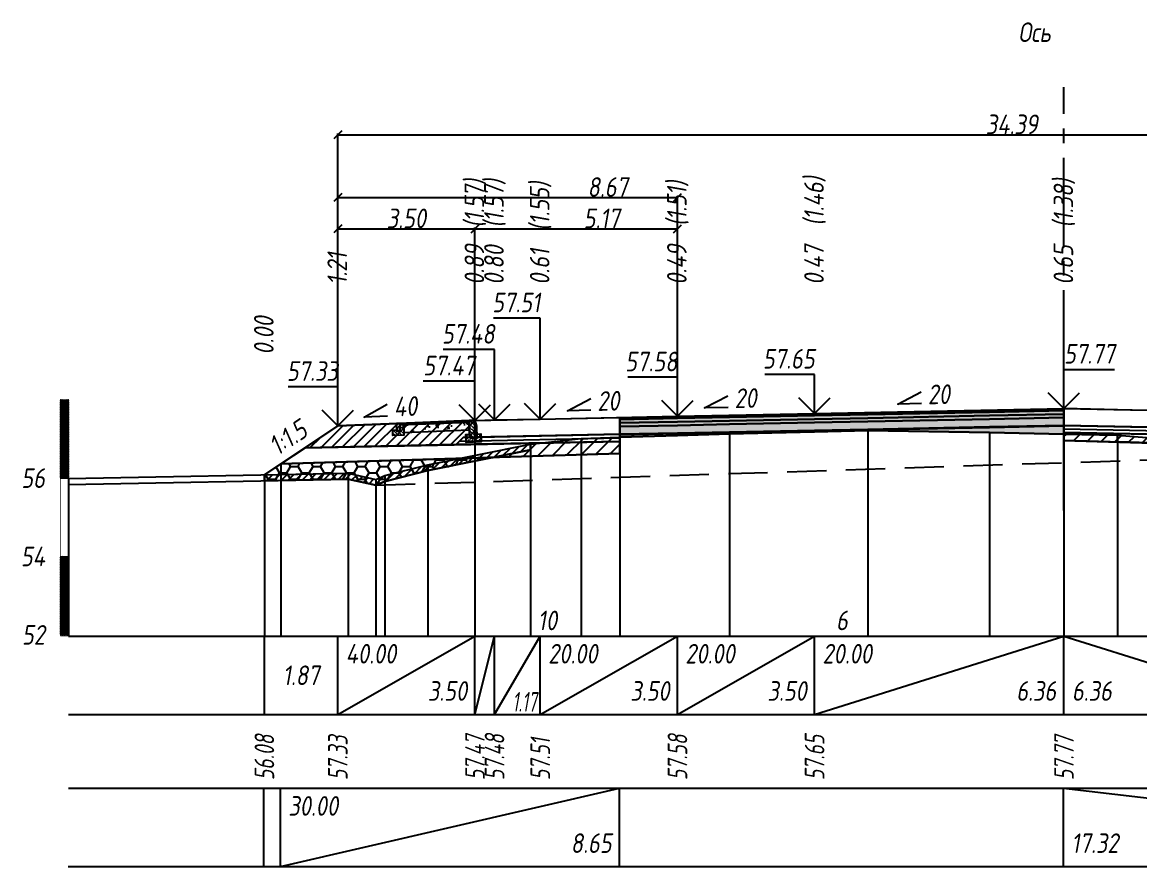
# Model space of a CAD drawing. Extents: x -717 to 1451, y -133302 to 233.
# Drawn here: x -315.7 to -173.2, y -73050 to -72942.2 of the extents above; entities that cross this region are included whole.
import ezdxf
from ezdxf.enums import TextEntityAlignment as Align

# ---------------------------------------------------------------- set-up
doc = ezdxf.new("R2010")
doc.units = 0
doc.linetypes.add('осевая2', pattern=[1.125, 0.75, -0.125, 0.125, -0.125])
doc.linetypes.add('штриховая', pattern=[0.75, 0.5, -0.25])
for name, color, linetype in [('Интерполированный поперечник', 2, 'Continuous'), ('КОД_399', 252, 'Continuous'), ('Код_514', 1, 'Continuous'), ('Код_516', 1, 'Continuous'), ('Контур_0', 7, 'Continuous'), ('Контур_2521', 7, 'Continuous'), ('Контур_2564', 7, 'Continuous'), ('Контур_2660', 7, 'Continuous'), ('Контур_2665', 7, 'Continuous'), ('Контур_400', 7, 'Continuous'), ('Контур_508', 7, 'Continuous'), ('Контур_512', 7, 'Continuous'), ('Контур_513', 7, 'Continuous'), ('Красный поперечник', 1, 'Continuous'), ('Линейка абсолютных высот', 7, 'Continuous'), ('Объём_2501', 7, 'Continuous'), ('Объём_2564', 7, 'Continuous'), ('Объём_2650', 7, 'Continuous'), ('Объём_2660', 7, 'Continuous'), ('Объём_2661', 7, 'Continuous'), ('Объём_2665', 7, 'Continuous'), ('Объём_2666', 7, 'Continuous'), ('Объём_2753', 7, 'Continuous'), ('Ось', 1, 'осевая2'), ('Откосы', 7, 'Continuous'), ('Отметки покрытия', 7, 'Continuous'), ('Рабочие отметки', 7, 'Continuous'), ('Рабочие отметки доп.', 7, 'Continuous'), ('Слои выравнивания', 7, 'Continuous'), ('Таблица', 7, 'Continuous'), ('Уклоны проезжей части', 7, 'Continuous'), ('Черный поперечник', 3, 'Continuous')]:
    doc.layers.add(name, color=color, linetype=linetype)
for name, color, linetype, true_color in [('Контур_2540', 2, 'Continuous', 0xffff00), ('Контур_2560', 2, 'Continuous', 0xffff00), ('Контур_2561', 7, 'Continuous', 0xff8040), ('Контур_2562', 3, 'Continuous', 0x00ff00), ('Контур_2563', 7, 'Continuous', 0xff8000), ('Контур_2570', 7, 'Continuous', 0x80ff00), ('Контур_2725', 7, 'Continuous', 0x323232), ('Контур_2736', 4, 'Continuous', 0x00ffff), ('Контур_2760', 7, 'Continuous', 0x323232), ('Контур_2761', 7, 'Continuous', 0x323232), ('Контур_2762', 7, 'Continuous', 0x323232), ('Контур_2763', 7, 'Continuous', 0x323232), ('Контур_2764', 7, 'Continuous', 0x323232), ('Контур_2765', 7, 'Continuous', 0x323232), ('Контур_402', 7, 'Continuous', 0xff6464), ('Контур_703', 4, 'Continuous', 0x00ffff), ('Объём_2500', 7, 'Continuous', 0xc0c0c0), ('Объём_2520', 7, 'Continuous', 0x80ffff), ('Объём_2540', 2, 'Continuous', 0xffff00), ('Объём_2560', 2, 'Continuous', 0xffff00), ('Объём_2561', 7, 'Continuous', 0xff8040), ('Объём_2562', 3, 'Continuous', 0x00ff00), ('Объём_2563', 7, 'Continuous', 0xff8000), ('Объём_2570', 7, 'Continuous', 0x80ff00), ('Объём_2600', 7, 'Continuous', 0x808000), ('Объём_2746', 2, 'Continuous', 0xffff00)]:
    doc.layers.add(name, color=color, linetype=linetype, true_color=true_color)
doc.styles.get("Standard").update_dxf_attribs({"font": 'txt', "height": 2.5})
doc.styles.add('М', font='romand.shx', dxfattribs={"width": 0.8, "oblique": 10, "height": 2.5})
doc.dimstyles.get("Standard").update_dxf_attribs({"dimtxt": 0.18, "dimasz": 0.18, "dimexe": 0.18, "dimexo": 0.0625, "dimgap": 0.09, "dimtad": 0, "dimtih": 1, "dimtoh": 1, "dimdec": 4, "dimzin": 0, "dimdsep": 46, "dimtxsty": 'Standard', "dimcen": 0.09, "dimadec": 0, "dimazin": 0, "dimtfac": 1, "dimtdec": 4, "dimtofl": 0, "dimtmove": 0, "dimatfit": 3, "dimfxl": 1, "dimtolj": 1, "dimtzin": 0, "dimarcsym": 0})
pattern_1 = [(45.00000125, (-389.83637, -2490.73552), (-0.026516505928, 0.026516504769), []), (135.00000034, (-389.83637, -2490.73552), (-0.02651650519, -0.026516505506), [])]
pattern_2 = [(45, (-392.9317, 5.4561), (-0.898025612, 0.898025612), [])]

# ---------------------------------------------------------------- blocks, each defined once
blk = doc.blocks.new('_Oblique')
at = {"color": 0, "linetype": 'ByBlock', "lineweight": -2}
blk.add_line((-0.5, -0.5), (0.5, 0.5), dxfattribs=at)
blk = doc.blocks.new('*D3031')
at = {"color": 0, "lineweight": -2, "transparency": 16777216}
for p, q in [((-275.47, -72993.72), (-275.47, -72968.4)), ((-275.47, -72968.58), (-257.97, -72968.58)), ((-257.97, -72993.02), (-257.97, -72968.4))]:
    blk.add_line(p, q, dxfattribs=at)
at = {"layer": 'Defpoints', "color": 0, "transparency": 16777216}
for p in [(-257.97, -72968.58), (-257.97, -72993.08), (-275.47, -72993.78)]:
    blk.add_point(p, dxfattribs=at)
at = {"color": 0, "lineweight": -2, "transparency": 16777216, "rotation": 180}
blk.add_blockref('_Oblique', (-275.47, -72968.58), dxfattribs=at)
at = {"color": 0, "lineweight": -2, "transparency": 16777216}
blk.add_blockref('_Oblique', (-257.97, -72968.58), dxfattribs=at)
at = {"color": 0, "transparency": 16777216, "insert": (-266.72, -72967.24), "char_height": 2.5, "width": 0.75, "attachment_point": 5, "style": 'М'}
blk.add_mtext('\\A1;3.50', dxfattribs=at)
blk = doc.blocks.new('*D3033')
at = {"color": 0, "lineweight": -2, "transparency": 16777216}
for p, q in [((-257.97, -72993.02), (-257.97, -72968.4)), ((-257.97, -72968.58), (-232.13, -72968.58)), ((-232.13, -72992.5), (-232.13, -72968.4))]:
    blk.add_line(p, q, dxfattribs=at)
at = {"layer": 'Defpoints', "color": 0, "transparency": 16777216}
for p in [(-232.13, -72968.58), (-257.97, -72993.08), (-232.13, -72992.56)]:
    blk.add_point(p, dxfattribs=at)
at = {"color": 0, "lineweight": -2, "transparency": 16777216, "rotation": 180}
blk.add_blockref('_Oblique', (-257.97, -72968.58), dxfattribs=at)
at = {"color": 0, "lineweight": -2, "transparency": 16777216}
blk.add_blockref('_Oblique', (-232.13, -72968.58), dxfattribs=at)
at = {"color": 0, "transparency": 16777216, "insert": (-241.8, -72967.24), "char_height": 2.5, "width": 0.72, "attachment_point": 5, "style": 'М'}
blk.add_mtext('\\A1;5.17', dxfattribs=at)
blk = doc.blocks.new('*D3036')
at = {"color": 0, "lineweight": -2, "transparency": 16777216}
for p, q in [((-275.47, -72993.72), (-275.47, -72964.4)), ((-275.47, -72964.58), (-232.13, -72964.58)), ((-232.13, -72992.5), (-232.13, -72964.4))]:
    blk.add_line(p, q, dxfattribs=at)
at = {"layer": 'Defpoints', "color": 0, "transparency": 16777216}
for p in [(-232.13, -72964.58), (-232.13, -72992.56), (-275.47, -72993.78)]:
    blk.add_point(p, dxfattribs=at)
at = {"color": 0, "lineweight": -2, "transparency": 16777216, "rotation": 180}
blk.add_blockref('_Oblique', (-275.47, -72964.58), dxfattribs=at)
at = {"color": 0, "lineweight": -2, "transparency": 16777216}
blk.add_blockref('_Oblique', (-232.13, -72964.58), dxfattribs=at)
at = {"color": 0, "transparency": 16777216, "insert": (-241.03, -72963.24), "char_height": 2.5, "width": 0.78, "attachment_point": 5, "style": 'М'}
blk.add_mtext('\\A1;8.67', dxfattribs=at)
blk = doc.blocks.new('*D3037')
at = {"color": 0, "lineweight": -2, "transparency": 16777216}
for p, q in [((-275.47, -72993.72), (-275.47, -72956.4)), ((-275.47, -72956.58), (-103.5, -72956.58)), ((-103.5, -72993.3), (-103.5, -72956.4))]:
    blk.add_line(p, q, dxfattribs=at)
at = {"layer": 'Defpoints', "color": 0, "transparency": 16777216}
for p in [(-103.5, -72956.58), (-275.47, -72993.78), (-103.5, -72993.36)]:
    blk.add_point(p, dxfattribs=at)
at = {"color": 0, "lineweight": -2, "transparency": 16777216, "rotation": 180}
blk.add_blockref('_Oblique', (-275.47, -72956.58), dxfattribs=at)
at = {"color": 0, "lineweight": -2, "transparency": 16777216}
blk.add_blockref('_Oblique', (-103.5, -72956.58), dxfattribs=at)
at = {"color": 0, "transparency": 16777216, "insert": (-189.48, -72955.24), "char_height": 2.5, "width": 0.96, "attachment_point": 5, "style": 'М'}
blk.add_mtext('\\A1;34.39', dxfattribs=at)
blk = doc.blocks.new('Тротуар1')
at = {"linetype": 'Continuous', "lineweight": 13}
h = blk.add_hatch(dxfattribs=at)
h.set_pattern_fill('ANSI35', scale=5, angle=90)
h.set_pattern_definition([(135, (-1541.6927, -4801.9416), (-0.88388348, -0.88388348), []), (135, (-1541.6927, -4801.0577), (-0.88388348, -0.88388348), [1.5625, -0.3125, 0, -0.3125])])
h.paths.add_polyline_path([(-16.72, -1.24), (-17.72, -1.24), (-17.72, -2.24), (-18.52, -2.24), (-18.52, -1.85), (-19.52, -1.89), (-19.52, -3.24), (-16.72, -3.24)])
h = blk.add_hatch(dxfattribs=at)
h.set_pattern_fill('ANSI35', scale=5)
h.set_pattern_definition([(45, (-1541.6927, -4800.4416), (-0.88388348, 0.88388348), []), (45, (-1540.8088, -4800.4416), (-0.88388348, 0.88388348), [1.5625, -0.3125, 0, -0.3125])])
h.paths.add_polyline_path([(-17.72, -0.24), (-18.52, -0.24), (-18.52, -2.24), (-17.72, -2.24)])
at = {"linetype": 'Continuous'}
h = blk.add_hatch(dxfattribs=at)
h.set_pattern_fill('ANSI31', color=256, scale=15, angle=45, style=0)
h.set_pattern_definition([(90, (-1932.1888, -4954.235), (-1.875, 3e-16), [])])
h.paths.add_polyline_path([(0, 0), (-17.72, -0.24), (-17.71, -0.63), (-11.04, -0.58), (0, -0.4)])
at = {"layer": 'КОД_399'}
h = blk.add_hatch(dxfattribs=at)
h.set_pattern_fill('AR-CONC', scale=0.7, angle=45, style=0)
h.set_pattern_definition([(95, (-1932.189, -4954.235), (3.860864, 3.2396496), [0.525, -5.775]), (40, (-1932.189, -4954.235), (-4.409945, 3.036377), [0.42, -4.62]), (145.45144, (-1931.867, -4953.965), (-0.549081, 6.2760265), [0.4461813, -4.907995]), (91.1842, (-1933.179, -4953.245), (6.101854, 4.4632964), [0.7875, -8.6625]), (141.63564, (-1932.67, -4952.873), (-0.1953, 9.447982), [0.669272, -7.361996]), (36.18416, (-1933.179, -4953.245), (-0.1953, 9.447982), [0.63, -6.93]), (66, (-1932.4363, -4952.9975), (4.947401, 0.9616773), [0.525, -5.775]), (11, (-1932.4363, -4952.9975), (-2.38496, 4.793659), [0.42, -4.62]), (116.45144, (-1932.024, -4952.9174), (2.562441, 5.7553363), [0.4461813, -4.907995]), (82.5, (-1932.1888, -4954.235), (-1.5875523, 1.7079287), [0, -4.564, 0, -4.69, 0, -4.6375]), (52.5, (-1932.1888, -4954.235), (-0.6501106, 3.2543661), [0, -2.674, 0, -4.459, 0, -1.7675]), (12.5, (-1933.2926, -4955.3388), (2.7539272, 2.5306453), [0, -1.75, 0, -5.46, 0, -7.245]), (2.5, (-1933.7876, -4955.8337), (2.3911299, 3.3821186), [0, -2.275, 0, -3.626, 0, -5.145])])
h.paths.add_polyline_path([(0, -0.4), (-17.71, -0.63), (-17.72, -1.24), (-16.71, -1.24), (-16.72, -2.62), (-0.07, -2.41)])
at = {"linetype": 'Continuous'}
blk.add_lwpolyline([(-17.72, -1.24), (-16.72, -1.24), (-16.72, -3.24), (-19.52, -3.24), (-19.52, -1.89), (-18.52, -1.85)], dxfattribs=at)
at = {"color": 7, "lineweight": 30}
for points in [[(-18.52, -0.24), (-18.52, -2.24), (-17.72, -2.24), (-17.72, -0.24), (-18.52, -0.24)], [(-8.6, -0.53), (0, -0.4)]]:
    blk.add_lwpolyline(points, dxfattribs=at)
for points in [[(0, 0), (-17.72, -0.24), (-17.72, -0.63), (0, -0.4)], [(0, -0.4), (-17.71, -0.63), (-17.72, -1.24), (-16.71, -1.24), (-16.72, -2.62), (-0.07, -2.39)]]:
    blk.add_lwpolyline(points, close=True)
blk = doc.blocks.new('БР100.30.18')
at = {"linetype": 'Continuous', "lineweight": 13}
h = blk.add_hatch(dxfattribs=at)
h.set_pattern_fill('ANSI35', scale=5)
h.set_pattern_definition([(45, (-1504.996, -4799.2297), (-0.88388348, 0.88388348), []), (45, (-1504.1121, -4799.2297), (-0.88388348, 0.88388348), [1.5625, -0.3125, 0, -0.3125])])
h.paths.add_polyline_path([(0.3, 3.47), (1.8, 3.47), (1.8, -1.03), (0, -1.03), (0, 1.97)])
h = blk.add_hatch(dxfattribs=at)
h.set_pattern_fill('ANSI35', scale=5, angle=90)
h.set_pattern_definition([(135, (-1504.996, -4800.7297), (-0.88388348, -0.88388348), []), (135, (-1504.996, -4799.8458), (-0.88388348, -0.88388348), [1.5625, -0.3125, 0, -0.3125])])
h.paths.add_polyline_path([(-1, -0.03), (0, -0.03), (0, -1.03), (1.8, -1.03), (1.8, -0.03), (2.8, -0.03), (2.8, -2.03), (-1, -2.03)])
at = {"color": 7, "lineweight": 30}
blk.add_lwpolyline([(1.8, -1.03), (0, -1.03), (0, 1.97), (0.3, 3.47), (1.8, 3.47)], close=True, dxfattribs=at)
at = {"linetype": 'Continuous'}
blk.add_lwpolyline([(0, -0.03), (-1, -0.03), (-1, -2.03), (2.8, -2.03), (2.8, -0.03), (1.8, -0.03)], dxfattribs=at)

msp = doc.modelspace()

# ---------------------------------------------------------------- hatches: boundary and pattern name
at = {"layer": 'Линейка абсолютных высот'}
h = msp.add_hatch(dxfattribs=at)
h.set_pattern_fill('ANSI37', scale=0.3, style=0)
h.set_pattern_definition(pattern_1)
h.paths.add_polyline_path([(-309.836, -73000.387), (-309.836, -72990.387), (-310.836, -72990.387), (-310.836, -73000.387)])
h = msp.add_hatch(dxfattribs=at)
h.set_pattern_fill('ANSI37', scale=0.3, style=0)
h.set_pattern_definition(pattern_1)
h.paths.add_polyline_path([(-309.836, -73020.387), (-309.836, -73010.387), (-310.836, -73010.387), (-310.836, -73020.387)])
at = {"layer": 'Объём_2563'}
h = msp.add_hatch(dxfattribs=at)
h.set_pattern_fill('ANSI31', color=256, scale=0.3)
h.set_pattern_definition([(45, (-392.9317, 5.4561), (-0.673519209, 0.673519209), [])])
h.paths.add_polyline_path([(-259.468, -72995.198), (-260.386, -72996.116), (-279.643, -72996.501), (-275.468, -72993.718), (-257.968, -72993.018), (-257.968, -72995.168)])
at = {"layer": 'Объём_2570'}
h = msp.add_hatch(dxfattribs=at)
h.set_pattern_fill('ANSI31', color=256, scale=0.2)
h.set_pattern_definition([(45, (-392.9317, 5.45614), (-0.449012806, 0.449012806), [])])
h.paths.add_polyline_path([(-250.893, -72996.796), (-263.993, -72999.424), (-269.468, -73000.81), (-270.606, -73001.294), (-274.154, -73000.509), (-284.836, -73000.714), (-284.836, -72999.964), (-274.154, -72999.759), (-270.606, -73000.544), (-269.468, -73000.06), (-263.993, -72998.674), (-250.893, -72996.046)])
at = {"layer": 'Объём_2600'}
h = msp.add_hatch(dxfattribs=at)
h.set_pattern_fill('ANSI31', color=6, scale=0.4)
h.set_pattern_definition(pattern_2)
h.paths.add_polyline_path([(-160.691, -72996.229), (-182.818, -72995.565), (-182.818, -72994.757), (-176.01, -72994.889), (-166.979, -72995.626), (-160.691, -72996.098)])
h = msp.add_hatch(dxfattribs=at)
h.set_pattern_fill('ANSI31', color=6, scale=0.4)
h.set_pattern_definition(pattern_2)
h.paths.add_polyline_path([(-244.434, -72995.325), (-239.483, -72995.162), (-239.483, -72997.265), (-255.647, -72997.75), (-250.893, -72996.796), (-250.893, -72996.046)])
h = msp.add_hatch(dxfattribs=at)
h.set_pattern_fill('HONEY', color=5, scale=0.3)
h.set_pattern_definition([(0, (-392.9317, 5.4561), (1.42875, 0.8248891935), [0.9525, -1.905]), (120, (-392.9317, 5.4561), (-1.428749997, 0.824889199), [0.9525, -1.905]), (60, (-392.9317, 5.4561), (3e-09, 1.649778392), [-1.905, 0.9525])])
h.paths.add_polyline_path([(-274.154, -73000.509), (-284.836, -73000.714), (-284.836, -72999.964), (-282.735, -72998.562), (-255.647, -72997.75), (-263.993, -72999.424), (-269.468, -73000.81), (-270.606, -73001.294)])
at = {"layer": 'Слои выравнивания'}
for color, points in [(2, [(-239.483, -72992.648), (-232.135, -72992.501), (-225.503, -72992.369), (-214.635, -72992.151), (-207.837, -72992.015), (-192.317, -72991.705), (-182.818, -72991.515), (-182.818, -72991.765), (-192.317, -72991.955), (-207.837, -72992.265), (-214.635, -72992.401), (-225.503, -72992.619), (-232.135, -72992.751), (-239.483, -72992.898)]), (3, [(-239.483, -72992.898), (-232.135, -72992.751), (-225.503, -72992.619), (-214.635, -72992.401), (-207.837, -72992.265), (-192.317, -72991.955), (-182.818, -72991.765), (-182.818, -72992.215), (-192.317, -72992.405), (-207.837, -72992.715), (-214.635, -72992.851), (-225.503, -72993.069), (-232.135, -72993.201), (-239.483, -72993.348)]), (4, [(-239.483, -72993.348), (-232.135, -72993.201), (-225.503, -72993.069), (-214.635, -72992.851), (-207.837, -72992.715), (-192.317, -72992.405), (-182.818, -72992.215), (-182.818, -72992.665), (-192.317, -72992.855), (-207.837, -72993.165), (-214.635, -72993.301), (-225.503, -72993.519), (-232.135, -72993.651), (-239.483, -72993.798)]), (5, [(-239.483, -72993.798), (-232.135, -72993.651), (-225.503, -72993.519), (-214.635, -72993.301), (-207.837, -72993.165), (-192.317, -72992.855), (-182.818, -72992.665), (-182.818, -72993.665), (-192.317, -72993.855), (-207.837, -72994.165), (-214.635, -72994.301), (-225.503, -72994.519), (-232.135, -72994.651), (-239.483, -72994.798)]), (7, [(-239.483, -72994.798), (-232.135, -72994.651), (-225.503, -72994.519), (-214.635, -72994.301), (-207.837, -72994.165), (-192.317, -72993.855), (-182.818, -72993.665), (-182.818, -72993.715), (-192.317, -72993.905), (-207.837, -72994.215), (-214.635, -72994.351), (-225.503, -72994.569), (-232.135, -72994.701), (-239.483, -72994.848)]), (6, [(-239.483, -72994.848), (-232.135, -72994.701), (-225.503, -72994.569), (-214.635, -72994.351), (-207.837, -72994.215), (-192.317, -72993.905), (-182.818, -72993.715), (-182.818, -72994.757), (-192.317, -72994.573), (-207.837, -72994.32), (-214.635, -72994.481), (-225.503, -72994.739), (-232.135, -72994.94), (-239.483, -72995.162)])]:
    msp.add_hatch(color=color, dxfattribs=at).paths.add_polyline_path(points)

# ---------------------------------------------------------------- linework, layer by layer
at = {"layer": 'Интерполированный поперечник', "linetype": 'штриховая', "ltscale": 10, "flags": 128}
msp.add_lwpolyline([(-270.606, -73001.294), (-156.166, -72997.527)], dxfattribs=at)
at = {"layer": 'Код_514'}
for p, q in [((-284.836, -73030.544), (-284.836, -73020.544)), ((-275.468, -73030.544), (-275.468, -73020.544)), ((-275.468, -73030.544), (-257.968, -73020.544)), ((-257.968, -73030.544), (-257.968, -73020.544)), ((-257.968, -73030.544), (-255.468, -73020.544)), ((-255.468, -73030.544), (-255.468, -73020.544)), ((-255.468, -73030.544), (-249.635, -73020.544)), ((-249.635, -73030.544), (-249.635, -73020.544)), ((-249.635, -73030.544), (-232.135, -73020.544)), ((-232.135, -73030.544), (-232.135, -73020.544)), ((-232.135, -73030.544), (-214.635, -73020.544)), ((-214.635, -73030.544), (-214.635, -73020.544)), ((-214.635, -73030.544), (-182.818, -73020.544)), ((-182.818, -73030.544), (-182.818, -73020.544)), ((-182.818, -73020.544), (-151.001, -73030.544))]:
    msp.add_line(p, q, dxfattribs=at)
at = {"layer": 'Код_516'}
for p, q in [((-284.891, -73049.965), (-284.891, -73039.965)), ((-282.789, -73049.965), (-282.789, -73039.965)), ((-282.789, -73049.965), (-239.537, -73039.965)), ((-239.537, -73049.965), (-239.537, -73039.965)), ((-182.872, -73049.965), (-182.872, -73039.965)), ((-182.872, -73039.965), (-96.262, -73049.965))]:
    msp.add_line(p, q, dxfattribs=at)
at = {"layer": 'Контур_0', "color": 18, "true_color": 0x000000, "flags": 128}
for points in [[(-151.001, -72992.151), (-113.501, -72992.901), (-113.501, -72995.051), (-182.818, -72993.665), (-182.818, -72991.515), (-151.001, -72992.151), (-151.001, -72992.151)], [(-257.968, -72993.018), (-239.483, -72992.648), (-239.483, -72994.798), (-257.968, -72995.168), (-257.968, -72993.018), (-257.968, -72993.018)], [(-151.001, -72994.301), (-112.001, -72995.081), (-111.083, -72996), (-182.818, -72994.565), (-182.818, -72993.665), (-151.001, -72994.301), (-151.001, -72994.301)], [(-279.643, -72996.501), (-260.386, -72996.116), (-259.468, -72995.198), (-257.968, -72995.168)], [(-259.468, -72995.198), (-239.483, -72994.798), (-239.483, -72995.698), (-260.386, -72996.116), (-259.468, -72995.198), (-259.468, -72995.198)]]:
    msp.add_lwpolyline(points, dxfattribs=at)
at = {"layer": 'Контур_2521', "color": 18, "true_color": 0x000000, "flags": 128}
for points in [[(-182.818, -72994.115), (-111.542, -72995.541)], [(-259.927, -72995.657), (-239.483, -72995.248)]]:
    msp.add_lwpolyline(points, dxfattribs=at)
at = {"layer": 'Контур_2540', "flags": 128}
for points in [[(-96.208, -72998.163), (-182.818, -72995.565), (-182.818, -72994.565), (-99.094, -72996.239), (-96.208, -72998.163), (-96.208, -72998.163)], [(-239.483, -72997.265), (-282.735, -72998.562), (-279.643, -72996.501), (-239.483, -72995.698), (-239.483, -72997.265), (-239.483, -72997.265)]]:
    msp.add_lwpolyline(points, dxfattribs=at)
at = {"layer": 'Контур_2560', "flags": 128}
msp.add_lwpolyline([(-275.468, -72993.718), (-275.468, -72993.718), (-275.468, -72993.718), (-257.968, -72993.018)], dxfattribs=at)
at = {"layer": 'Контур_2561', "flags": 128}
msp.add_lwpolyline([(-257.968, -72993.018), (-257.968, -72993.018), (-275.468, -72993.718), (-275.468, -72993.718), (-257.968, -72993.018)], dxfattribs=at)
at = {"layer": 'Контур_2562', "flags": 128}
msp.add_lwpolyline([(-275.468, -72993.718), (-275.468, -72993.718), (-275.468, -72993.718), (-275.468, -72993.718), (-275.468, -72993.718)], dxfattribs=at)
at = {"layer": 'Контур_2563', "flags": 128}
msp.add_lwpolyline([(-259.468, -72995.198), (-260.386, -72996.116), (-279.643, -72996.501), (-275.468, -72993.718), (-257.968, -72993.018), (-257.968, -72995.168), (-259.468, -72995.198), (-259.468, -72995.198)], dxfattribs=at)
at = {"layer": 'Контур_2564', "flags": 128}
msp.add_lwpolyline([(-275.468, -72993.718), (-257.968, -72993.018)], dxfattribs=at)
at = {"layer": 'Контур_2570', "flags": 128}
msp.add_lwpolyline([(-309.836, -73001.192), (-274.154, -73000.509), (-270.606, -73001.294), (-269.468, -73000.81), (-269.468, -73000.81), (-263.993, -72999.424), (-250.893, -72996.796), (-250.893, -72996.046), (-244.434, -72995.325), (-239.483, -72995.162), (-225.503, -72994.739), (-207.837, -72994.32), (-192.317, -72994.573), (-182.818, -72994.757), (-176.01, -72994.889), (-166.979, -72995.626)], dxfattribs=at)
at = {"layer": 'Контур_2660', "flags": 128}
for points in [[(-182.818, -72995.565), (-96.208, -72998.163)], [(-282.735, -72998.562), (-239.483, -72997.265)]]:
    msp.add_lwpolyline(points, dxfattribs=at)
at = {"layer": 'Контур_2665', "flags": 128}
msp.add_lwpolyline([(-275.468, -72993.718), (-275.468, -72993.718)], dxfattribs=at)
at = {"layer": 'Контур_2725', "flags": 128}
msp.add_lwpolyline([(-239.483, -72995.162), (-232.135, -72994.94), (-225.503, -72994.739), (-214.635, -72994.481), (-207.837, -72994.32), (-192.317, -72994.573), (-182.818, -72994.757)], dxfattribs=at)
at = {"layer": 'Контур_2736', "flags": 128}
msp.add_lwpolyline([(-275.468, -72993.718), (-284.836, -72999.964)], dxfattribs=at)
at = {"layer": 'Контур_2760', "flags": 128}
msp.add_lwpolyline([(-239.483, -72992.648), (-232.135, -72992.501), (-225.503, -72992.369), (-214.635, -72992.151), (-207.837, -72992.015), (-192.317, -72991.705), (-182.818, -72991.515)], dxfattribs=at)
at = {"layer": 'Контур_2761', "flags": 128}
msp.add_lwpolyline([(-239.483, -72992.898), (-232.135, -72992.751), (-225.503, -72992.619), (-214.635, -72992.401), (-207.837, -72992.265), (-192.317, -72991.955), (-182.818, -72991.765)], dxfattribs=at)
at = {"layer": 'Контур_2762', "flags": 128}
msp.add_lwpolyline([(-239.483, -72993.348), (-232.135, -72993.201), (-225.503, -72993.069), (-214.635, -72992.851), (-207.837, -72992.715), (-192.317, -72992.405), (-182.818, -72992.215)], dxfattribs=at)
at = {"layer": 'Контур_2763', "flags": 128}
msp.add_lwpolyline([(-239.483, -72993.798), (-232.135, -72993.651), (-225.503, -72993.519), (-214.635, -72993.301), (-207.837, -72993.165), (-192.317, -72992.855), (-182.818, -72992.665)], dxfattribs=at)
at = {"layer": 'Контур_2764', "flags": 128}
msp.add_lwpolyline([(-239.483, -72994.798), (-232.135, -72994.651), (-225.503, -72994.519), (-214.635, -72994.301), (-207.837, -72994.165), (-192.317, -72993.855), (-182.818, -72993.665)], dxfattribs=at)
at = {"layer": 'Контур_2765', "flags": 128}
msp.add_lwpolyline([(-239.483, -72994.848), (-232.135, -72994.701), (-225.503, -72994.569), (-214.635, -72994.351), (-207.837, -72994.215), (-192.317, -72993.905), (-182.818, -72993.715)], dxfattribs=at)
at = {"layer": 'Контур_400', "flags": 128}
for points in [[(-257.968, -72993.018), (-255.468, -72992.968), (-249.635, -72992.851), (-232.135, -72992.501), (-232.135, -72992.501), (-232.135, -72992.501), (-232.135, -72992.501), (-214.635, -72992.151), (-182.818, -72991.515)], [(-182.818, -72991.515), (-151.001, -72992.151), (-133.501, -72992.501), (-133.501, -72992.501), (-133.501, -72992.501), (-133.501, -72992.501), (-116.001, -72992.851), (-116.001, -72992.851), (-113.501, -72992.901)]]:
    msp.add_lwpolyline(points, dxfattribs=at)
at = {"layer": 'Контур_402', "flags": 128}
msp.add_lwpolyline([(-282.735, -72998.562), (-239.483, -72997.265), (-239.483, -72995.162), (-225.503, -72994.739), (-207.837, -72994.32), (-192.317, -72994.573), (-182.818, -72994.757), (-182.818, -72995.565), (-96.208, -72998.163)], dxfattribs=at)
at = {"layer": 'Контур_508', "flags": 128}
msp.add_lwpolyline([(-284.836, -72999.964), (-282.735, -72998.562), (-239.483, -72997.265), (-239.483, -72995.162), (-225.503, -72994.739), (-207.837, -72994.32), (-192.317, -72994.573), (-182.818, -72994.757), (-182.818, -72995.565), (-96.208, -72998.163), (-96.208, -72997.284), (-95.526, -72997.284), (-92.267, -72995.111)], dxfattribs=at)
at = {"layer": 'Контур_512', "flags": 128}
for points in [[(-182.818, -72995.565), (-96.208, -72998.163), (-96.208, -72997.284), (-95.526, -72997.284), (-92.267, -72995.111)], [(-284.836, -72999.964), (-282.735, -72998.562), (-239.483, -72997.265)]]:
    msp.add_lwpolyline(points, dxfattribs=at)
at = {"layer": 'Контур_513', "flags": 128}
msp.add_lwpolyline([(-284.836, -72999.964), (-282.735, -72998.562), (-239.483, -72997.265), (-239.483, -72995.162), (-225.503, -72994.739), (-207.837, -72994.32), (-192.317, -72994.573), (-182.818, -72994.757), (-182.818, -72995.565), (-96.208, -72998.163), (-96.208, -72997.284), (-95.526, -72997.284), (-92.267, -72995.111)], dxfattribs=at)
at = {"layer": 'Контур_703', "flags": 128}
msp.add_lwpolyline([(-275.468, -72993.718), (-284.836, -72999.964)], dxfattribs=at)
at = {"layer": 'Красный поперечник'}
for p, q in [((-214.635, -72992.151), (-182.818, -72991.515)), ((-182.818, -72991.515), (-151.001, -72992.151)), ((-275.468, -72993.718), (-257.968, -72993.018)), ((-257.968, -72993.018), (-255.468, -72992.968)), ((-255.468, -72992.968), (-249.635, -72992.851)), ((-249.635, -72992.851), (-232.135, -72992.501)), ((-232.135, -72992.501), (-214.635, -72992.151)), ((-284.836, -72999.964), (-275.468, -72993.718)), ((-182.818, -72995.565), (-182.818, -73020.544)), ((-239.483, -72997.265), (-239.483, -73020.544)), ((-282.735, -72998.562), (-282.735, -73020.544)), ((-284.836, -72999.964), (-284.836, -73020.544))]:
    msp.add_line(p, q, dxfattribs=at)
at = {"layer": 'Линейка абсолютных высот', "color": 7, "const_width": 0.1, "flags": 128}
for points in [[(-309.836, -73000.387), (-309.836, -72990.387), (-310.836, -72990.387), (-310.836, -73000.387), (-309.836, -73000.387)], [(-309.836, -73010.387), (-309.836, -73000.387), (-310.836, -73000.387), (-310.836, -73010.387), (-309.836, -73010.387)], [(-309.836, -73020.387), (-309.836, -73010.387), (-310.836, -73010.387), (-310.836, -73020.387), (-309.836, -73020.387)], [(-309.836, -73020.544), (-309.836, -73020.387), (-310.836, -73020.387), (-310.836, -73020.544), (-309.836, -73020.544)]]:
    msp.add_lwpolyline(points, dxfattribs=at)
at = {"layer": 'Объём_2500', "color": 18, "true_color": 0x000000, "flags": 128}
for points in [[(-151.001, -72992.151), (-113.501, -72992.901), (-113.501, -72995.051), (-182.818, -72993.665), (-182.818, -72991.515), (-151.001, -72992.151), (-151.001, -72992.151)], [(-257.968, -72993.018), (-239.483, -72992.648), (-239.483, -72994.798), (-257.968, -72995.168), (-257.968, -72993.018), (-257.968, -72993.018)], [(-257.968, -72993.018), (-239.483, -72992.648), (-239.483, -72994.798), (-257.968, -72995.168), (-257.968, -72993.018), (-257.968, -72993.018)]]:
    msp.add_lwpolyline(points, dxfattribs=at)
at = {"layer": 'Объём_2501', "flags": 128}
for points in [[(-257.968, -72993.018), (-255.468, -72992.968), (-249.635, -72992.851), (-232.135, -72992.501), (-232.135, -72992.501), (-232.135, -72992.501), (-232.135, -72992.501), (-214.635, -72992.151), (-182.818, -72991.515)], [(-182.818, -72991.515), (-151.001, -72992.151), (-133.501, -72992.501), (-133.501, -72992.501), (-133.501, -72992.501), (-133.501, -72992.501), (-116.001, -72992.851), (-116.001, -72992.851), (-113.501, -72992.901)], [(-257.968, -72993.018), (-255.468, -72992.968), (-249.635, -72992.851), (-232.135, -72992.501)]]:
    msp.add_lwpolyline(points, dxfattribs=at)
at = {"layer": 'Объём_2520', "color": 250, "flags": 128}
for points in [[(-151.001, -72994.301), (-112.001, -72995.081), (-111.083, -72996), (-182.818, -72994.565), (-182.818, -72993.665), (-151.001, -72994.301), (-151.001, -72994.301)], [(-259.468, -72995.198), (-239.483, -72994.798), (-239.483, -72995.698), (-260.386, -72996.116), (-259.468, -72995.198), (-259.468, -72995.198)], [(-259.468, -72995.198), (-239.483, -72994.798), (-239.483, -72995.698), (-260.386, -72996.116), (-259.468, -72995.198), (-259.468, -72995.198)]]:
    msp.add_lwpolyline(points, dxfattribs=at)
at = {"layer": 'Объём_2540', "flags": 128}
for points in [[(-96.208, -72998.163), (-182.818, -72995.565), (-182.818, -72994.565), (-99.094, -72996.239), (-96.208, -72998.163), (-96.208, -72998.163)], [(-239.483, -72997.265), (-282.735, -72998.562), (-279.643, -72996.501), (-239.483, -72995.698), (-239.483, -72997.265), (-239.483, -72997.265)], [(-239.483, -72997.265), (-282.735, -72998.562), (-279.643, -72996.501), (-239.483, -72995.698), (-239.483, -72997.265), (-239.483, -72997.265)]]:
    msp.add_lwpolyline(points, dxfattribs=at)
at = {"layer": 'Объём_2560', "flags": 128}
msp.add_lwpolyline([(-275.468, -72993.718), (-275.468, -72993.718), (-275.468, -72993.718), (-257.968, -72993.018)], dxfattribs=at)
msp.add_lwpolyline([(-275.468, -72993.718), (-275.468, -72993.718), (-275.468, -72993.718), (-257.968, -72993.018)], dxfattribs=at)
at = {"layer": 'Объём_2561', "flags": 128}
msp.add_lwpolyline([(-257.968, -72993.018), (-257.968, -72993.018), (-275.468, -72993.718), (-275.468, -72993.718), (-257.968, -72993.018)], dxfattribs=at)
msp.add_lwpolyline([(-257.968, -72993.018), (-257.968, -72993.018), (-275.468, -72993.718), (-275.468, -72993.718), (-257.968, -72993.018)], dxfattribs=at)
at = {"layer": 'Объём_2562', "flags": 128}
msp.add_lwpolyline([(-275.468, -72993.718), (-275.468, -72993.718), (-275.468, -72993.718), (-275.468, -72993.718), (-275.468, -72993.718)], dxfattribs=at)
msp.add_lwpolyline([(-275.468, -72993.718), (-275.468, -72993.718), (-275.468, -72993.718), (-275.468, -72993.718), (-275.468, -72993.718)], dxfattribs=at)
at = {"layer": 'Объём_2563', "color": 250, "flags": 128}
msp.add_lwpolyline([(-259.468, -72995.198), (-260.386, -72996.116), (-279.643, -72996.501), (-275.468, -72993.718), (-257.968, -72993.018), (-257.968, -72995.168), (-259.468, -72995.198), (-259.468, -72995.198)], dxfattribs=at)
msp.add_lwpolyline([(-259.468, -72995.198), (-260.386, -72996.116), (-279.643, -72996.501), (-275.468, -72993.718), (-257.968, -72993.018), (-257.968, -72995.168), (-259.468, -72995.198), (-259.468, -72995.198)], dxfattribs=at)
at = {"layer": 'Объём_2564', "flags": 128}
msp.add_lwpolyline([(-275.468, -72993.718), (-257.968, -72993.018)], dxfattribs=at)
msp.add_lwpolyline([(-275.468, -72993.718), (-257.968, -72993.018)], dxfattribs=at)
at = {"layer": 'Объём_2570', "flags": 128}
msp.add_lwpolyline([(-250.893, -72996.796), (-263.993, -72999.424), (-269.468, -73000.81), (-270.606, -73001.294), (-274.154, -73000.509), (-284.836, -73000.714), (-284.836, -72999.964), (-274.154, -72999.759), (-270.606, -73000.544), (-269.468, -73000.06), (-263.993, -72998.674), (-250.893, -72996.046), (-250.893, -72996.796), (-250.893, -72996.796)], dxfattribs=at)
msp.add_lwpolyline([(-250.893, -72996.796), (-263.993, -72999.424), (-269.468, -73000.81), (-270.606, -73001.294), (-274.154, -73000.509), (-284.836, -73000.714), (-284.836, -72999.964), (-274.154, -72999.759), (-270.606, -73000.544), (-269.468, -73000.06), (-263.993, -72998.674), (-250.893, -72996.046), (-250.893, -72996.796), (-250.893, -72996.796)], dxfattribs=at)
at = {"layer": 'Объём_2600', "color": 5, "flags": 128}
msp.add_lwpolyline([(-274.154, -73000.509), (-284.836, -73000.714), (-284.836, -72999.964), (-282.735, -72998.562), (-255.647, -72997.75), (-263.993, -72999.424), (-269.468, -73000.81), (-270.606, -73001.294), (-274.154, -73000.509), (-274.154, -73000.509)], dxfattribs=at)
msp.add_lwpolyline([(-274.154, -73000.509), (-284.836, -73000.714), (-284.836, -72999.964), (-282.735, -72998.562), (-255.647, -72997.75), (-263.993, -72999.424), (-269.468, -73000.81), (-270.606, -73001.294), (-274.154, -73000.509), (-274.154, -73000.509)], dxfattribs=at)
at = {"layer": 'Объём_2650', "color": 6, "flags": 128}
for points in [[(-160.691, -72996.229), (-182.818, -72995.565), (-182.818, -72994.757), (-176.01, -72994.889), (-166.979, -72995.626), (-160.691, -72996.098), (-160.691, -72996.229), (-160.691, -72996.229)], [(-244.434, -72995.325), (-239.483, -72995.162), (-239.483, -72997.265), (-255.647, -72997.75), (-250.893, -72996.796), (-250.893, -72996.046), (-244.434, -72995.325), (-244.434, -72995.325)], [(-244.434, -72995.325), (-239.483, -72995.162), (-239.483, -72997.265), (-255.647, -72997.75), (-250.893, -72996.796), (-250.893, -72996.046), (-244.434, -72995.325), (-244.434, -72995.325)]]:
    msp.add_lwpolyline(points, dxfattribs=at)
at = {"layer": 'Объём_2660', "flags": 128}
for points in [[(-182.818, -72995.565), (-96.208, -72998.163)], [(-282.735, -72998.562), (-239.483, -72997.265)], [(-282.735, -72998.562), (-239.483, -72997.265)]]:
    msp.add_lwpolyline(points, dxfattribs=at)
at = {"layer": 'Объём_2661', "flags": 128}
msp.add_lwpolyline([(-275.468, -72993.718), (-284.836, -72999.964)], dxfattribs=at)
msp.add_lwpolyline([(-275.468, -72993.718), (-284.836, -72999.964)], dxfattribs=at)
at = {"layer": 'Объём_2665', "flags": 128}
msp.add_lwpolyline([(-275.468, -72993.718), (-275.468, -72993.718)], dxfattribs=at)
msp.add_lwpolyline([(-275.468, -72993.718), (-275.468, -72993.718)], dxfattribs=at)
at = {"layer": 'Объём_2666', "flags": 128}
msp.add_lwpolyline([(-275.468, -72993.718), (-284.836, -72999.964)], dxfattribs=at)
msp.add_lwpolyline([(-275.468, -72993.718), (-284.836, -72999.964)], dxfattribs=at)
at = {"layer": 'Объём_2746', "flags": 128}
for points in [[(-239.483, -72997.265), (-255.647, -72997.75), (-250.893, -72996.796), (-250.893, -72996.046), (-244.434, -72995.325), (-239.483, -72995.162), (-239.483, -72997.265), (-239.483, -72997.265)], [(-239.483, -72997.265), (-255.647, -72997.75), (-250.893, -72996.796), (-250.893, -72996.046), (-244.434, -72995.325), (-239.483, -72995.162), (-239.483, -72997.265), (-239.483, -72997.265)], [(-160.691, -72996.229), (-176.01, -72995.769), (-176.01, -72994.889), (-166.979, -72995.626), (-160.691, -72996.098), (-160.691, -72996.229), (-160.691, -72996.229)]]:
    msp.add_lwpolyline(points, dxfattribs=at)
at = {"layer": 'Объём_2753', "flags": 128}
for points in [[(-176.01, -72991.651), (-182.818, -72991.515)], [(-239.483, -72992.648), (-239.483, -72992.648)], [(-239.483, -72992.648), (-239.483, -72992.648)]]:
    msp.add_lwpolyline(points, dxfattribs=at)
at = {"layer": 'Ось', "ltscale": 15}
msp.add_line((-182.818, -73004.515), (-182.818, -72950.486), dxfattribs=at)
at = {"layer": 'Отметки покрытия', "color": 1}
for p, q in [((-249.635, -72979.968), (-255.585, -72979.968)), ((-249.635, -72992.851), (-249.635, -72979.968)), ((-255.468, -72983.968), (-262.018, -72983.968)), ((-255.468, -72992.968), (-255.468, -72983.968)), ((-232.135, -72987.501), (-238.485, -72987.501)), ((-232.135, -72992.501), (-232.135, -72987.501)), ((-214.635, -72987.151), (-220.985, -72987.151)), ((-214.635, -72992.151), (-214.635, -72987.151)), ((-182.818, -72991.515), (-182.818, -72986.515)), ((-182.818, -72986.515), (-176.368, -72986.515)), ((-275.468, -72988.718), (-281.818, -72988.718)), ((-275.468, -72993.718), (-275.468, -72988.718)), ((-257.968, -72988.018), (-264.568, -72988.018)), ((-257.968, -72993.018), (-257.968, -72988.018)), ((-232.135, -72992.501), (-234.135, -72990.501)), ((-232.135, -72992.501), (-230.135, -72990.501)), ((-214.635, -72992.151), (-216.635, -72990.151)), ((-214.635, -72992.151), (-212.635, -72990.151)), ((-182.818, -72991.515), (-184.818, -72989.515)), ((-182.818, -72991.515), (-180.818, -72989.515)), ((-275.468, -72993.718), (-277.468, -72991.718)), ((-275.468, -72993.718), (-273.468, -72991.718)), ((-257.968, -72993.018), (-259.968, -72991.018)), ((-257.968, -72993.018), (-255.968, -72991.018)), ((-255.468, -72992.968), (-257.468, -72990.968)), ((-255.468, -72992.968), (-253.468, -72990.968)), ((-249.635, -72992.851), (-251.635, -72990.851)), ((-249.635, -72992.851), (-247.635, -72990.851))]:
    msp.add_line(p, q, dxfattribs=at)
at = {"layer": 'Слои выравнивания'}
for p, q in [((-182.818, -72991.515), (-182.818, -73020.544)), ((-257.968, -72993.018), (-257.968, -73020.544)), ((-239.483, -72992.648), (-239.483, -73020.544))]:
    msp.add_line(p, q, dxfattribs=at)
at = {"layer": 'Слои выравнивания', "color": 2, "flags": 128}
msp.add_lwpolyline([(-239.483, -72992.648), (-232.135, -72992.501), (-225.503, -72992.369), (-214.635, -72992.151), (-207.837, -72992.015), (-192.317, -72991.705), (-182.818, -72991.515), (-182.818, -72991.765), (-192.317, -72991.955), (-207.837, -72992.265), (-214.635, -72992.401), (-225.503, -72992.619), (-232.135, -72992.751), (-239.483, -72992.898)], close=True, dxfattribs=at)
at = {"layer": 'Слои выравнивания', "color": 3, "flags": 128}
msp.add_lwpolyline([(-239.483, -72992.898), (-232.135, -72992.751), (-225.503, -72992.619), (-214.635, -72992.401), (-207.837, -72992.265), (-192.317, -72991.955), (-182.818, -72991.765), (-182.818, -72992.215), (-192.317, -72992.405), (-207.837, -72992.715), (-214.635, -72992.851), (-225.503, -72993.069), (-232.135, -72993.201), (-239.483, -72993.348)], close=True, dxfattribs=at)
at = {"layer": 'Слои выравнивания', "color": 4, "flags": 128}
msp.add_lwpolyline([(-239.483, -72993.348), (-232.135, -72993.201), (-225.503, -72993.069), (-214.635, -72992.851), (-207.837, -72992.715), (-192.317, -72992.405), (-182.818, -72992.215), (-182.818, -72992.665), (-192.317, -72992.855), (-207.837, -72993.165), (-214.635, -72993.301), (-225.503, -72993.519), (-232.135, -72993.651), (-239.483, -72993.798)], close=True, dxfattribs=at)
at = {"layer": 'Слои выравнивания', "color": 5, "flags": 128}
msp.add_lwpolyline([(-239.483, -72993.798), (-232.135, -72993.651), (-225.503, -72993.519), (-214.635, -72993.301), (-207.837, -72993.165), (-192.317, -72992.855), (-182.818, -72992.665), (-182.818, -72993.665), (-192.317, -72993.855), (-207.837, -72994.165), (-214.635, -72994.301), (-225.503, -72994.519), (-232.135, -72994.651), (-239.483, -72994.798)], close=True, dxfattribs=at)
at = {"layer": 'Слои выравнивания', "color": 7, "flags": 128}
msp.add_lwpolyline([(-239.483, -72994.798), (-232.135, -72994.651), (-225.503, -72994.519), (-214.635, -72994.301), (-207.837, -72994.165), (-192.317, -72993.855), (-182.818, -72993.665), (-182.818, -72993.715), (-192.317, -72993.905), (-207.837, -72994.215), (-214.635, -72994.351), (-225.503, -72994.569), (-232.135, -72994.701), (-239.483, -72994.848)], close=True, dxfattribs=at)
at = {"layer": 'Слои выравнивания', "color": 6, "flags": 128}
msp.add_lwpolyline([(-239.483, -72994.848), (-232.135, -72994.701), (-225.503, -72994.569), (-214.635, -72994.351), (-207.837, -72994.215), (-192.317, -72993.905), (-182.818, -72993.715), (-182.818, -72994.757), (-192.317, -72994.573), (-207.837, -72994.32), (-214.635, -72994.481), (-225.503, -72994.739), (-232.135, -72994.94), (-239.483, -72995.162)], close=True, dxfattribs=at)
at = {"layer": 'Таблица'}
for p, q in [((-309.836, -73020.544), (-67.267, -73020.544)), ((-309.836, -73030.544), (-67.267, -73030.544)), ((-309.836, -73039.965), (-67.267, -73039.965)), ((-309.891, -73049.965), (-67.321, -73049.965))]:
    msp.add_line(p, q, dxfattribs=at)
at = {"layer": 'Уклоны проезжей части', "color": 1, "flags": 128}
for points in [[(-243.176, -72991.724), (-246.176, -72991.783), (-243.206, -72990.224)], [(-225.676, -72991.374), (-228.676, -72991.433), (-225.706, -72989.874)], [(-201.018, -72990.88), (-204.017, -72990.94), (-201.048, -72989.381)], [(-269.128, -72992.467), (-272.126, -72992.587), (-269.188, -72990.968)]]:
    msp.add_lwpolyline(points, dxfattribs=at)
at = {"layer": 'Черный поперечник', "color": 7}
for p, q in [((-225.503, -72994.739), (-225.503, -73020.544)), ((-207.837, -72994.32), (-207.837, -73020.544)), ((-192.317, -72994.573), (-192.317, -73020.544)), ((-182.818, -72994.757), (-182.818, -73020.544)), ((-250.893, -72996.046), (-250.893, -73020.544)), ((-244.434, -72995.325), (-244.434, -73020.544)), ((-239.483, -72995.162), (-239.483, -73020.544)), ((-176.01, -72994.889), (-176.01, -73020.544)), ((-263.993, -72998.674), (-263.993, -73020.544)), ((-309.836, -73000.442), (-309.836, -73020.544)), ((-274.154, -72999.759), (-274.154, -73020.544)), ((-269.468, -73000.06), (-269.468, -73020.544)), ((-270.606, -73000.544), (-270.606, -73020.544))]:
    msp.add_line(p, q, dxfattribs=at)
at = {"layer": 'Черный поперечник', "flags": 128}
msp.add_lwpolyline([(-309.836, -73000.442), (-274.154, -72999.759), (-270.606, -73000.544), (-269.468, -73000.06), (-263.993, -72998.674), (-250.893, -72996.046), (-244.434, -72995.325), (-239.483, -72995.162), (-225.503, -72994.739), (-207.837, -72994.32), (-192.317, -72994.573), (-182.818, -72994.757), (-176.01, -72994.889), (-166.979, -72995.626)], dxfattribs=at)

# ---------------------------------------------------------------- block references
at = {"xscale": 0.4999999999999987, "yscale": 0.4999999999999987, "zscale": 0.4999999999999987, "rotation": 1.541368096983516}
msp.add_blockref('Тротуар1', (-258.716, -72993.047), dxfattribs=at)
at = {"lineweight": 18, "xscale": -0.4999999999999999, "yscale": 0.5, "zscale": 0.5, "rotation": 2.585072852680437}
msp.add_blockref('БР100.30.18', (-257.74, -72994.743), dxfattribs=at)

# ---------------------------------------------------------------- texts
at = {"layer": 'Код_514', "style": 'М', "oblique": 10, "width": 0.8}
for s, p in [('40.00', (-274.468, -73021.544)), ('20.00', (-248.635, -73021.544)), ('20.00', (-231.135, -73021.544)), ('20.00', (-213.635, -73021.544))]:
    msp.add_text(s, height=2.5, dxfattribs=at).set_placement(p, align=Align.TOP_LEFT)
msp.add_text('1.87', height=2.5, dxfattribs=at).set_placement((-280.152, -73025.544), align=Align.MIDDLE_CENTER)
at = {"layer": 'Код_514', "style": 'М', "oblique": 10}
for s, width, p in [('3.50', 0.8, (-258.968, -73029.544)), ('3.50', 0.8, (-233.135, -73029.544)), ('3.50', 0.8, (-215.635, -73029.544)), ('6.36', 0.8, (-183.818, -73029.544)), ('1.17', 0.6, (-250.1, -73030.935))]:
    msp.add_text(s, height=2.5, dxfattribs=dict(at, width=width)).set_placement(p, align=Align.BOTTOM_RIGHT)
at = {"layer": 'Код_514', "style": 'М', "oblique": 10, "width": 0.8}
msp.add_text('6.36', height=2.5, dxfattribs=at).set_placement((-181.818, -73029.544), align=Align.BOTTOM_LEFT)
at = {"layer": 'Код_514', "style": 'М', "oblique": 10, "width": 0.7}
for s, p in [('56.08', (-284.836, -73038.926)), ('57.33', (-275.468, -73038.926)), ('57.47', (-257.968, -73038.926)), ('57.48', (-255.468, -73038.926)), ('57.58', (-232.135, -73038.926)), ('57.65', (-214.635, -73038.926)), ('57.77', (-182.818, -73038.926)), ('57.51', (-249.635, -73038.926))]:
    msp.add_text(s, height=2.5, rotation=90, dxfattribs=at).set_placement(p, align=Align.MIDDLE_LEFT)
at = {"layer": 'Код_516', "style": 'М', "oblique": 10, "width": 0.8}
msp.add_text('30.00', height=2.5, dxfattribs=at).set_placement((-281.789, -73040.965), align=Align.TOP_LEFT)
msp.add_text('8.65', height=2.5, dxfattribs=at).set_placement((-240.537, -73048.965), align=Align.BOTTOM_RIGHT)
msp.add_text('17.32', height=2.5, dxfattribs=at).set_placement((-181.872, -73048.965), align=Align.BOTTOM_LEFT)
at = {"layer": 'Линейка абсолютных высот', "style": 'М', "oblique": 10, "width": 0.8}
for s, p in [('56', (-312.836, -73000.387)), ('54', (-312.836, -73010.387)), ('52', (-312.836, -73020.387))]:
    msp.add_text(s, height=2.5, dxfattribs=at).set_placement(p, align=Align.MIDDLE_RIGHT)
at = {"layer": 'Ось', "ltscale": 15, "style": 'М', "oblique": 10, "width": 0.8}
msp.add_text('Ось ', height=2.5, dxfattribs=at).set_placement((-185.913, -72945.486), align=Align.BOTTOM_CENTER)
at = {"layer": 'Откосы', "color": 1, "style": 'М', "oblique": 10, "width": 0.8}
for s, rotation, p in [('20', 1.14576, (-223.405, -72992.183)), ('20', 1.14576, (-198.746, -72991.69)), ('40', 2.29061, (-266.758, -72993.225)), ('20', 1.14576, (-240.905, -72992.533)), ('1:1.5', 33.69007, (-280.707, -72996.865))]:
    msp.add_text(s, height=2.5, rotation=rotation, dxfattribs=at).set_placement(p, align=Align.BOTTOM_CENTER)
at = {"layer": 'Отметки покрытия', "color": 1, "style": 'М', "oblique": 10, "width": 0.8}
for s, p in [('57.51', (-249.635, -72979.975)), ('57.48', (-255.468, -72983.975)), ('57.47', (-257.968, -72988.025)), ('57.58', (-232.135, -72987.509)), ('57.65', (-214.635, -72987.159)), ('57.33', (-275.468, -72988.725))]:
    msp.add_text(s, height=2.5, dxfattribs=at).set_placement(p, align=Align.BOTTOM_RIGHT)
msp.add_text('57.77', height=2.5, dxfattribs=at).set_placement((-182.818, -72986.522), align=Align.BOTTOM_LEFT)
at = {"layer": 'Рабочие отметки', "color": 1, "style": 'М', "oblique": 10, "width": 0.8}
for s, p in [('0.89', (-258.046, -72975.718)), ('0.49', (-232.213, -72975.718)), ('0.47', (-214.713, -72975.718)), ('0.65', (-182.896, -72975.718)), ('1.21', (-275.546, -72975.718)), ('0.80', (-255.546, -72975.718)), ('0.61', (-249.713, -72975.718)), ('0.00', (-284.914, -72984.631))]:
    msp.add_text(s, height=2.5, rotation=90, dxfattribs=at).set_placement(p, align=Align.MIDDLE_LEFT)
at = {"layer": 'Рабочие отметки доп.', "color": 1, "style": 'М', "oblique": 10, "width": 0.8}
for s, p in [('(1.46)', (-214.713, -72968.168)), ('(1.57)', (-258.046, -72968.418)), ('(1.57)', (-255.546, -72968.418)), ('(1.55)', (-249.713, -72968.818)), ('(1.51)', (-232.213, -72968.218)), ('(1.38)', (-182.896, -72968.418))]:
    msp.add_text(s, height=2.5, rotation=90, dxfattribs=at).set_placement(p, align=Align.MIDDLE_LEFT)
at = {"layer": 'Слои выравнивания', "style": 'М', "oblique": 10, "width": 0.8}
for s, p in [('10', (-248.725, -73020.544)), ('6', (-211.15, -73020.544))]:
    msp.add_text(s, height=2.5, dxfattribs=at).set_placement(p, align=Align.BOTTOM_CENTER)

# ---------------------------------------------------------------- dimensions: what is measured, and where the dimension line sits
at = {"color": 5}
for base, p2, picture, middle in [((-103.501, -72956.577), (-103.501, -72993.364), '*D3037', (-189.485, -72955.237)), ((-257.968, -72968.577), (-257.968, -72993.08), '*D3031', (-266.718, -72967.237))]:
    dim = msp.add_linear_dim(base=base, p1=(-275.468, -72993.78), p2=p2, angle=180, dimstyle='Standard', override={"dimtxt": 2.5, "dimasz": 1, "dimtad": 1, "dimdec": 2, "dimlfac": 0.2, "dimtxsty": 'М', "dimblk1": 'Oblique', "dimblk2": 'Oblique', "dimsah": 1}, dxfattribs=at)
    dim.commit()
    dim.dimension.update_dxf_attribs({"geometry": picture, "text_midpoint": middle})
for base, p1, picture, middle in [((-232.135, -72964.577), (-275.468, -72993.78), '*D3036', (-241.03, -72964.577)), ((-232.135, -72968.577), (-257.968, -72993.08), '*D3033', (-241.8, -72968.577))]:
    dim = msp.add_linear_dim(base=base, p1=p1, p2=(-232.135, -72992.564), angle=180, dimstyle='Standard', override={"dimtxt": 2.5, "dimasz": 1, "dimtad": 1, "dimdec": 2, "dimlfac": 0.2, "dimtxsty": 'М', "dimblk1": 'Oblique', "dimblk2": 'Oblique', "dimsah": 1}, dxfattribs=at)
    dim.commit()
    dim.dimension.update_dxf_attribs({"geometry": picture, "text_midpoint": middle, "dimtype": 160})

doc.saveas('drawing.dxf')
